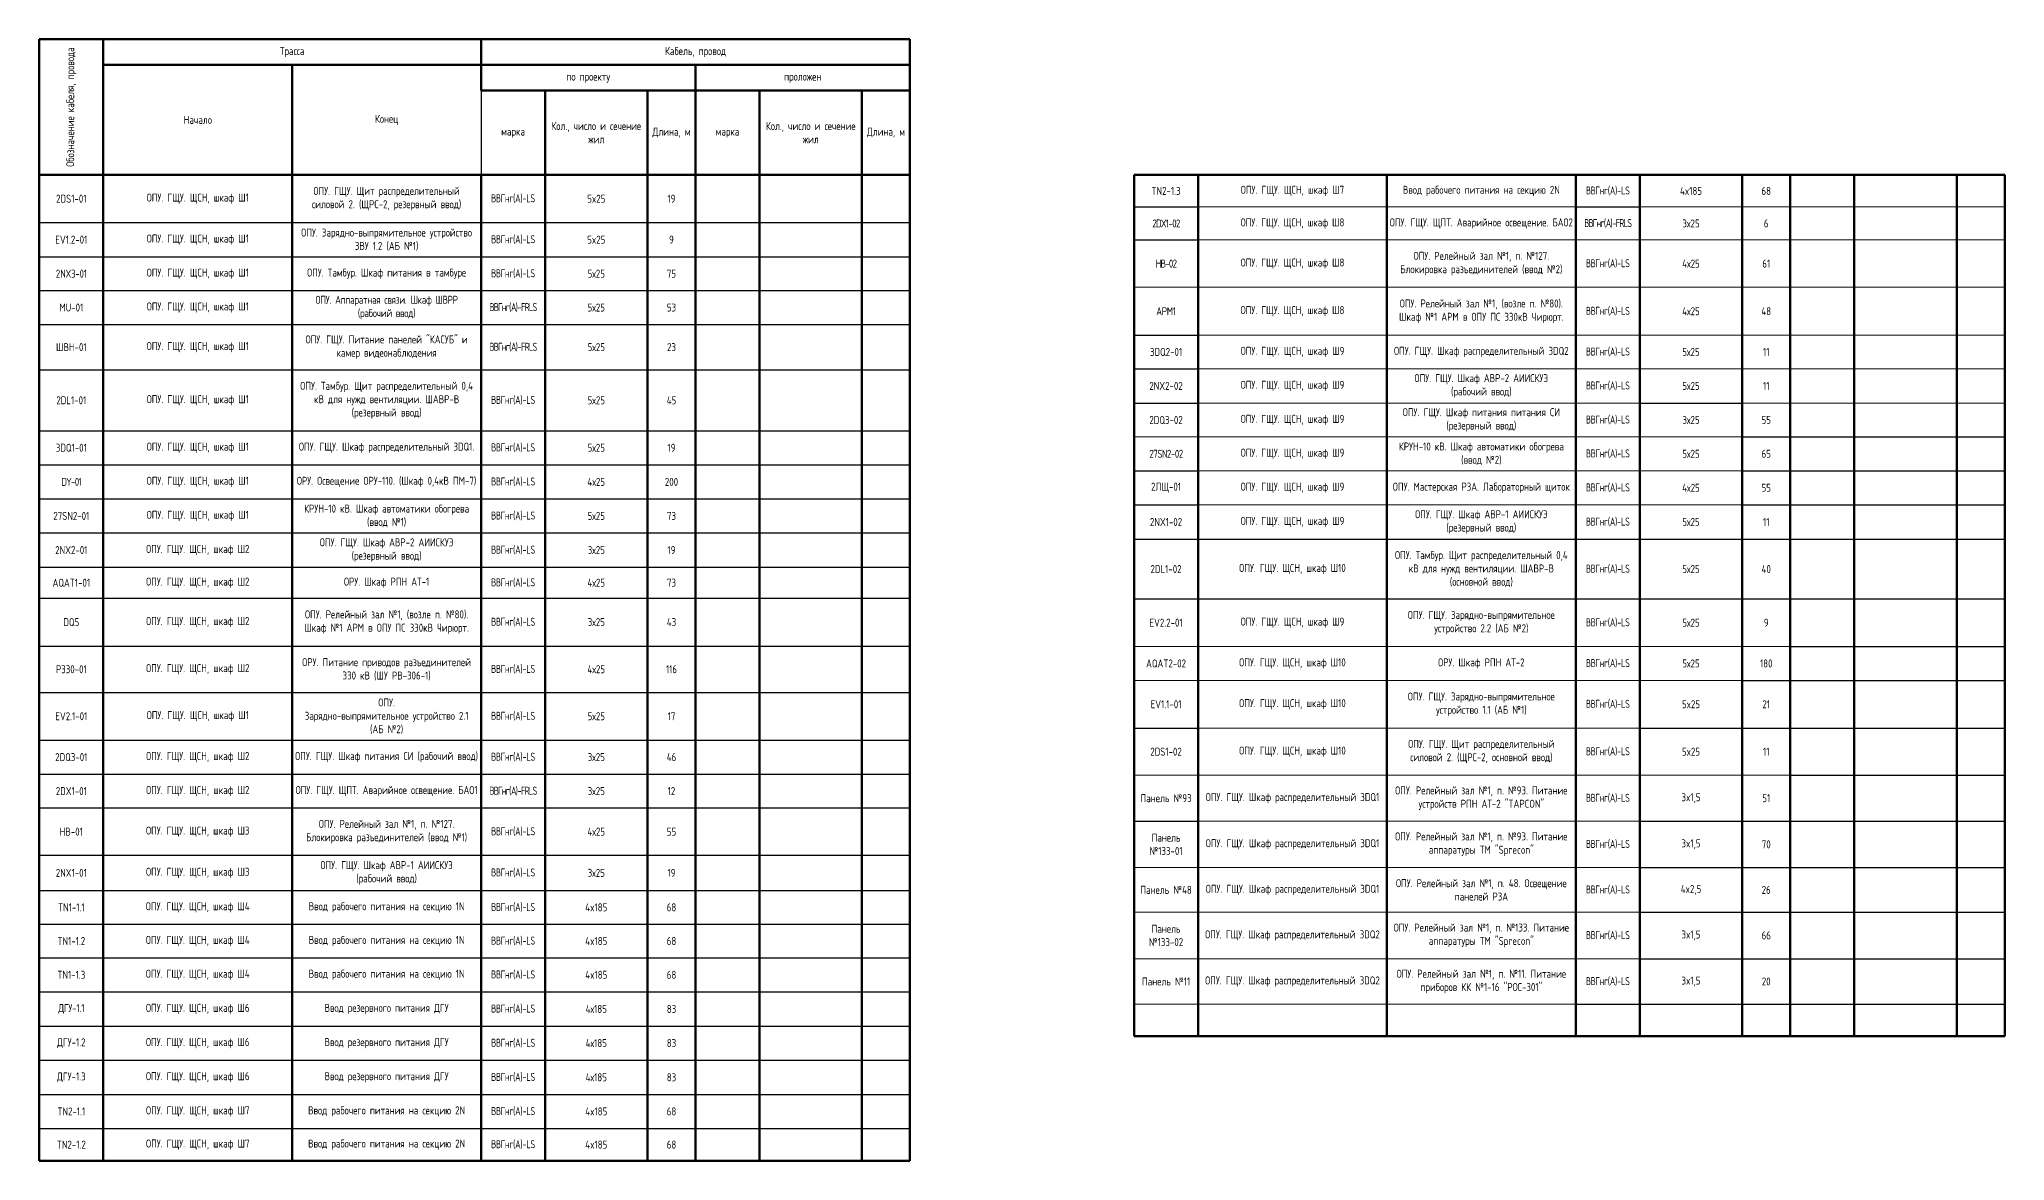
# Model space of a CAD drawing. Header units: millimetres. Extents: x 1681 to 4624, y 1418 to 1792.
# Drawn here: x 4010 to 4624, y 1418 to 1768 of the extents above; entities that cross this region are included whole.
import ezdxf

# ---------------------------------------------------------------- set-up
doc = ezdxf.new("R2010")
doc.units = ezdxf.units.MM
doc.styles.add('ГОСТ 2.304', font='CS_Gost2304.shx')

msp = doc.modelspace()

# ---------------------------------------------------------------- linework, layer by layer
at = {"lineweight": 60, "ltscale": 100}
for p, q in [((4010.23, 1768.06), (4010.23, 1725.72)), ((4030.23, 1768.06), (4030.23, 1725.72)), ((4148.23, 1768.06), (4148.23, 1752.06)), ((4282.23, 1768.06), (4282.23, 1725.72)), ((4030.23, 1760.06), (4282.23, 1760.06)), ((4089.23, 1760.06), (4089.23, 1725.72)), ((4215.23, 1760.06), (4215.23, 1725.72)), ((4148.23, 1752.06), (4282.23, 1752.06)), ((4168.23, 1752.06), (4168.23, 1725.72)), ((4200.23, 1752.06), (4200.23, 1725.72)), ((4235.23, 1752.06), (4235.23, 1725.72)), ((4267.23, 1752.06), (4267.23, 1725.72)), ((4010.23, 1725.72), (4010.23, 1417.72)), ((4010.23, 1725.72), (4282.23, 1725.72)), ((4282.23, 1725.72), (4010.23, 1725.72)), ((4030.23, 1725.72), (4030.23, 1417.72)), ((4089.23, 1725.72), (4089.23, 1417.72)), ((4148.23, 1725.72), (4148.23, 1417.72)), ((4168.23, 1725.72), (4168.23, 1417.72)), ((4200.23, 1725.72), (4200.23, 1417.72)), ((4215.23, 1725.72), (4215.23, 1417.72)), ((4235.23, 1725.72), (4235.23, 1417.72)), ((4267.23, 1725.72), (4267.23, 1417.72)), ((4282.23, 1725.72), (4282.23, 1417.72)), ((4352.23, 1725.72), (4624.23, 1725.72)), ((4352.23, 1725.72), (4352.23, 1456.63)), ((4372.23, 1725.72), (4372.23, 1456.63)), ((4431.23, 1725.72), (4431.23, 1456.63)), ((4490.23, 1725.72), (4490.23, 1456.63)), ((4510.23, 1725.72), (4510.23, 1456.63)), ((4542.23, 1725.72), (4542.23, 1456.63)), ((4557.23, 1725.72), (4557.23, 1456.63)), ((4577.23, 1725.72), (4577.23, 1456.63)), ((4609.23, 1725.72), (4609.23, 1456.63)), ((4624.23, 1725.72), (4624.23, 1456.63)), ((4352.23, 1456.63), (4624.23, 1456.63)), ((4010.23, 1417.72), (4282.23, 1417.72))]:
    msp.add_line(p, q, dxfattribs=at)
at = {"ltscale": 100}
for p, q in [((4148.23, 1752.06), (4148.23, 1725.72)), ((4352.23, 1715.67), (4372.23, 1715.67)), ((4490.23, 1715.67), (4510.23, 1715.67)), ((4010.23, 1710.82), (4282.23, 1710.82)), ((4352.23, 1705.37), (4372.23, 1705.37)), ((4010.23, 1700.12), (4282.23, 1700.12)), ((4010.23, 1689.56), (4282.23, 1689.56)), ((4010.23, 1678.95), (4282.23, 1678.95)), ((4352.23, 1675.63), (4372.23, 1675.63)), ((4010.23, 1664.81), (4282.23, 1664.81)), ((4352.23, 1665.15), (4372.23, 1665.15)), ((4352.23, 1654.41), (4372.23, 1654.41)), ((4510.23, 1654.41), (4542.23, 1654.41)), ((4010.23, 1645.78), (4282.23, 1645.78)), ((4542.23, 1643.87), (4624.23, 1643.87)), ((4010.23, 1635.14), (4282.23, 1635.14)), ((4352.23, 1633.27), (4372.23, 1633.27)), ((4542.23, 1633.27), (4624.23, 1633.27)), ((4010.23, 1624.47), (4282.23, 1624.47)), ((4352.23, 1622.62), (4372.23, 1622.62)), ((4542.23, 1622.62), (4624.23, 1622.62)), ((4010.23, 1613.86), (4282.23, 1613.86)), ((4352.23, 1611.89), (4624.23, 1611.89)), ((4010.23, 1603.13), (4282.23, 1603.13)), ((4010.23, 1593.46), (4282.23, 1593.46)), ((4352.23, 1593.23), (4624.23, 1593.23)), ((4010.23, 1578.5), (4282.23, 1578.5)), ((4557.23, 1578.37), (4624.23, 1578.37)), ((4542.23, 1567.76), (4624.23, 1567.76)), ((4010.23, 1564.01), (4282.23, 1564.01)), ((4010.23, 1549.15), (4282.23, 1549.15)), ((4352.23, 1552.9), (4372.23, 1552.9)), ((4510.23, 1552.9), (4624.23, 1552.9)), ((4010.23, 1538.48), (4282.23, 1538.48)), ((4557.23, 1538.12), (4624.23, 1538.12)), ((4010.23, 1527.91), (4282.23, 1527.91)), ((4352.23, 1523.84), (4372.23, 1523.84)), ((4510.23, 1523.84), (4624.23, 1523.84)), ((4010.23, 1513.13), (4282.23, 1513.13)), ((4510.23, 1509.31), (4624.23, 1509.31)), ((4010.23, 1502.17), (4282.23, 1502.17)), ((4510.23, 1495.36), (4624.23, 1495.36)), ((4010.23, 1491.57), (4282.23, 1491.57)), ((4010.23, 1481.13), (4282.23, 1481.13)), ((4510.23, 1480.83), (4624.23, 1480.83)), ((4010.23, 1470.46), (4282.23, 1470.46)), ((4490.23, 1466.59), (4624.23, 1466.59)), ((4010.23, 1459.79), (4282.23, 1459.79)), ((4010.23, 1449.12), (4282.23, 1449.12)), ((4010.23, 1438.45), (4282.23, 1438.45)), ((4010.23, 1427.78), (4282.23, 1427.78))]:
    msp.add_line(p, q, dxfattribs=at)
at = {"lineweight": 0, "ltscale": 100}
for p, q in [((4372.23, 1715.67), (4490.23, 1715.67)), ((4510.23, 1715.67), (4624.23, 1715.67)), ((4372.23, 1705.37), (4624.23, 1705.37)), ((4352.23, 1690.59), (4624.23, 1690.59)), ((4372.23, 1675.63), (4624.23, 1675.63)), ((4372.23, 1665.15), (4624.23, 1665.15)), ((4372.23, 1654.41), (4510.23, 1654.41)), ((4542.23, 1654.41), (4624.23, 1654.41)), ((4352.23, 1643.87), (4542.23, 1643.87)), ((4372.23, 1633.27), (4542.23, 1633.27)), ((4372.23, 1622.62), (4542.23, 1622.62)), ((4352.23, 1578.37), (4557.23, 1578.37)), ((4352.23, 1567.76), (4542.23, 1567.76)), ((4372.23, 1552.9), (4510.23, 1552.9)), ((4352.23, 1538.12), (4557.23, 1538.12)), ((4372.23, 1523.84), (4510.23, 1523.84)), ((4352.23, 1509.31), (4510.23, 1509.31)), ((4352.23, 1495.36), (4510.23, 1495.36)), ((4352.23, 1480.83), (4510.23, 1480.83)), ((4352.23, 1466.59), (4490.23, 1466.59))]:
    msp.add_line(p, q, dxfattribs=at)
at = {"lineweight": 60, "ltscale": 100}
msp.add_lwpolyline([(4010.23, 1768.06), (4282.23, 1768.06)], dxfattribs=at)

# ---------------------------------------------------------------- texts
at = {"ltscale": 100, "insert": (4020.23, 1746.89), "char_height": 2.5, "width": 42.3033, "attachment_point": 5, "rotation": 90, "style": 'ГОСТ 2.304'}
msp.add_mtext('Обозначение кабеля, провода', dxfattribs=at)
at = {"ltscale": 100, "char_height": 2.5, "attachment_point": 5, "style": 'ГОСТ 2.304'}
for s, insert, width in [('Трасса', (4089.23, 1764.06), 117.97), ('Кабель, провод', (4215.23, 1764.06), 133.97), ('по проекту', (4181.73, 1756.06), 66.97), ('проложен', (4248.73, 1756.06), 66.97), ('Начало', (4059.73, 1742.89), 58.97), ('Конец', (4118.73, 1742.89), 58.97), ('марка', (4158.23, 1738.89), 19.97), ('Кол., число и сечение жил', (4184.23, 1738.89), 31.97), ('Длина, м', (4207.73, 1738.89), 14.97), ('марка', (4225.23, 1738.89), 19.97), ('Кол., число и сечение жил', (4251.23, 1738.89), 31.97), ('Длина, м', (4274.73, 1738.89), 14.97), ('2DS1-01', (4020.23, 1718.27), 17), ('ОПУ. ГЩУ. ЩСН, шкаф Ш1', (4059.73, 1718.27), 56), ('ОПУ. ГЩУ. Щит распределительный силовой 2. (ЩРС-2, резервный ввод)', (4118.73, 1718.27), 56), ('\\W0.9;\\T0.95;ВВГнг(A)-LS', (4158.23, 1718.27), 17), ('5x25', (4184.23, 1718.27), 29), ('19', (4207.73, 1718.27), 12), ('TN2-1.3', (4362.23, 1720.7), 17), ('ОПУ. ГЩУ. ЩСН, шкаф Ш7', (4401.73, 1720.7), 56), ('Ввод рабочего питания на секцию 2N', (4460.73, 1720.7), 56), ('\\W0.9;\\T0.95;ВВГнг(A)-LS', (4500.23, 1720.7), 17), ('4x185', (4526.23, 1720.7), 29), ('68', (4549.73, 1720.7), 12), ('ОПУ. ГЩУ. ЩСН, шкаф Ш1', (4059.73, 1705.47), 56), ('ОПУ. Зарядно-выпрямительное устройство ЗВУ 1.2 (АБ №1)', (4118.73, 1705.47), 56), ('\\W0.9;\\T0.95;ВВГнг(A)-LS', (4158.23, 1705.47), 17), ('\\T0.8;2DX1-02', (4362.23, 1710.52), 17), ('ОПУ. ГЩУ. ЩСН, шкаф Ш8', (4401.73, 1710.52), 56), ('ОПУ. ГЩУ. ЩПТ. Аварийное освещение. БАО2', (4460.73, 1710.52), 56), ('\\W0.9;\\T0.75;ВВГнг(А)-FRLS', (4500.23, 1710.52), 17), ('3х25', (4526.23, 1710.52), 29), ('6', (4549.73, 1710.52), 12), ('EV1.2-01', (4020.23, 1705.47), 17), ('5x25', (4184.23, 1705.47), 29), ('9', (4207.73, 1705.47), 12), ('ОПУ. Релейный зал №1, п. №127. Блокировка разъединителей (ввод №2)', (4460.73, 1697.98), 56), ('2{\\T0.95;NX3-01}', (4020.23, 1694.84), 17), ('ОПУ. ГЩУ. ЩСН, шкаф Ш1', (4059.73, 1694.84), 56), ('ОПУ. Тамбур. Шкаф питания в тамбуре\\P', (4118.73, 1694.84), 56), ('\\W0.9;\\T0.95;ВВГнг(A)-LS', (4158.23, 1694.84), 17), ('5х25', (4184.23, 1694.84), 29), ('75', (4207.73, 1694.84), 12), ('\\T0.8;HB-02', (4362.23, 1697.98), 17), ('ОПУ. ГЩУ. ЩСН, шкаф Ш8', (4401.73, 1697.98), 56), ('\\W0.9;\\T0.95;ВВГнг(A)-LS', (4500.23, 1697.98), 17), ('4х25', (4526.23, 1697.98), 29), ('61', (4549.73, 1697.98), 12), ('MU-01', (4020.23, 1684.26), 17), ('ОПУ. ГЩУ. ЩСН, шкаф Ш1', (4059.73, 1684.26), 56), ('\\T0.95;ОПУ. Аппаратная связи. Шкаф ШВРР (рабочий ввод)', (4118.73, 1684.26), 56), ('\\W0.9;\\T0.75;ВВГнг(А)-FRLS', (4158.23, 1684.26), 17), ('5х25', (4184.23, 1684.26), 29), ('53', (4207.73, 1684.26), 12), ('\\T0.95;АРМ1\\P', (4362.23, 1683.11), 17), ('ОПУ. ГЩУ. ЩСН, шкаф Ш8', (4401.73, 1683.11), 56), ('ОПУ. Релейный зал №1, (возле п. №80). Шкаф №1 АРМ в ОПУ ПС 330кВ Чирюрт.', (4460.73, 1683.11), 56), ('\\W0.9;\\T0.95;ВВГнг(A)-LS', (4500.23, 1683.11), 17), ('4х25', (4526.23, 1683.11), 29), ('48', (4549.73, 1683.11), 12), ('ШВН-01\\P', (4020.23, 1671.88), 17), ('ОПУ. ГЩУ. ЩСН, шкаф Ш1', (4059.73, 1671.88), 56), ('ОПУ. ГЩУ. Питание панелей "КАСУБ" и камер видеонаблюдения ', (4118.73, 1671.88), 56), ('\\W0.9;\\T0.75;ВВГнг(А)-FRLS', (4158.23, 1671.88), 17), ('5х25', (4184.23, 1671.88), 29), ('23', (4207.73, 1671.88), 12), ('3DQ2-01', (4362.23, 1670.39), 17), ('ОПУ. ГЩУ. ЩСН, шкаф Ш9', (4401.73, 1670.39), 56), ('ОПУ. ГЩУ. Шкаф распределительный 3DQ2', (4460.73, 1670.39), 56), ('\\W0.9;\\T0.95;ВВГнг(A)-LS', (4500.23, 1670.39), 17), ('5х25', (4526.23, 1670.39), 29), ('11', (4549.73, 1670.39), 12), ('ОПУ. Тамбур. Щит распределительный 0,4 кВ для нужд вентиляции. ШАВР-В ^J(резервный ввод)', (4118.73, 1655.29), 56), ('2NX2-02', (4362.23, 1659.78), 17), ('ОПУ. ГЩУ. ЩСН, шкаф Ш9', (4401.73, 1659.78), 56), ('ОПУ. ГЩУ. Шкаф АВР-2 АИИСКУЭ \\P(рабочий ввод)', (4460.73, 1659.78), 56), ('\\W0.9;\\T0.95;ВВГнг(A)-LS', (4500.23, 1659.78), 17), ('5х25', (4526.23, 1659.78), 29), ('11', (4549.73, 1659.78), 12), ('2DL1-01', (4020.23, 1655.29), 17), ('ОПУ. ГЩУ. ЩСН, шкаф Ш1', (4059.73, 1655.29), 56), ('\\W0.9;\\T0.95;ВВГнг(A)-LS', (4158.23, 1655.29), 17), ('5х25', (4184.23, 1655.29), 29), ('45', (4207.73, 1655.29), 12), ('ОПУ. ГЩУ. Шкаф питания питания СИ (резервный ввод)', (4460.73, 1649.14), 56), ('2DQ3-02', (4362.23, 1649.14), 17), ('ОПУ. ГЩУ. ЩСН, шкаф Ш9', (4401.73, 1649.14), 56), ('\\W0.9;\\T0.95;ВВГнг(A)-LS', (4500.23, 1649.14), 17), ('3х25', (4526.23, 1649.14), 29), ('55', (4549.73, 1649.14), 12), ('3DQ1-01', (4020.23, 1640.46), 17), ('ОПУ. ГЩУ. ЩСН, шкаф Ш1', (4059.73, 1640.46), 56), ('ОПУ. ГЩУ. Шкаф распределительный 3DQ1.', (4118.73, 1640.46), 56), ('\\W0.9;\\T0.95;ВВГнг(A)-LS', (4158.23, 1640.46), 17), ('5х25', (4184.23, 1640.46), 29), ('19', (4207.73, 1640.46), 12), ('\\T0.9;27SN2-02', (4362.23, 1638.57), 17), ('ОПУ. ГЩУ. ЩСН, шкаф Ш9', (4401.73, 1638.57), 56), ('КРУН-10 кВ. Шкаф автоматики обогрева (ввод №2)', (4460.73, 1638.57), 56), ('\\W0.9;\\T0.95;ВВГнг(A)-LS', (4500.23, 1638.57), 17), ('5х25', (4526.23, 1638.57), 29), ('65', (4549.73, 1638.57), 12), ('\\T0.85;DY-01', (4020.23, 1629.8), 17), ('ОПУ. ГЩУ. ЩСН, шкаф Ш1', (4059.73, 1629.8), 56), ('ОРУ. Освещение ОРУ-110. (Шкаф 0,4кВ ПМ-7)', (4118.73, 1629.8), 56), ('\\W0.9;\\T0.95;ВВГнг(A)-LS', (4158.23, 1629.8), 17), ('4х25', (4184.23, 1629.8), 29), ('200', (4207.73, 1629.8), 12), ('2ЛЩ-01', (4362.23, 1627.95), 17), ('ОПУ. ГЩУ. ЩСН, шкаф Ш9', (4401.73, 1627.95), 56), ('ОПУ. Мастерская РЗА. Лабораторный щиток', (4460.73, 1627.95), 56), ('\\W0.9;\\T0.95;ВВГнг(A)-LS', (4500.23, 1627.95), 17), ('4х25', (4526.23, 1627.95), 29), ('55', (4549.73, 1627.95), 12), ('КРУН-10 кВ. Шкаф автоматики обогрева (ввод №1)', (4118.73, 1619.16), 56), ('27SN2-01', (4020.23, 1619.16), 17), ('ОПУ. ГЩУ. ЩСН, шкаф Ш1', (4059.73, 1619.16), 56), ('\\W0.9;\\T0.95;ВВГнг(A)-LS', (4158.23, 1619.16), 17), ('5х25', (4184.23, 1619.16), 29), ('73', (4207.73, 1619.16), 12), ('2NX1-02', (4362.23, 1617.26), 17), ('ОПУ. ГЩУ. ЩСН, шкаф Ш9', (4401.73, 1617.26), 56), ('ОПУ. ГЩУ. Шкаф АВР-1 АИИСКУЭ \\P(резервный ввод)', (4460.73, 1617.26), 56), ('\\W0.9;\\T0.95;ВВГнг(A)-LS', (4500.23, 1617.26), 17), ('5х25', (4526.23, 1617.26), 29), ('11', (4549.73, 1617.26), 12), ('2NX2-01', (4020.23, 1608.49), 17), ('ОПУ. ГЩУ. ЩСН, шкаф Ш2', (4059.73, 1608.49), 56), ('ОПУ. ГЩУ. Шкаф АВР-2 АИИСКУЭ (резервный ввод)', (4118.73, 1608.49), 56), ('\\W0.9;\\T0.95;ВВГнг(A)-LS', (4158.23, 1608.49), 17), ('3х25', (4184.23, 1608.49), 29), ('19', (4207.73, 1608.49), 12), ('2DL1-02', (4362.23, 1602.56), 17), ('ОПУ. ГЩУ. ЩСН, шкаф Ш10', (4401.73, 1602.56), 56), ('ОПУ. Тамбур. Щит распределительный 0,4 кВ для нужд вентиляции. ШАВР-В ^J(основной ввод)', (4460.73, 1602.56), 56), ('\\W0.9;\\T0.95;ВВГнг(A)-LS', (4500.23, 1602.56), 17), ('5х25', (4526.23, 1602.56), 29), ('40', (4549.73, 1602.56), 12), ('AQAT1-01', (4020.23, 1598.29), 17), ('ОПУ. ГЩУ. ЩСН, шкаф Ш2', (4059.73, 1598.29), 56), ('ОРУ. Шкаф РПН АТ-1', (4118.73, 1598.29), 56), ('\\W0.9;\\T0.95;ВВГнг(A)-LS', (4158.23, 1598.29), 17), ('4х25', (4184.23, 1598.29), 29), ('73', (4207.73, 1598.29), 12), ('DQ5', (4020.23, 1585.98), 17), ('ОПУ. ГЩУ. ЩСН, шкаф Ш2', (4059.73, 1585.98), 56), ('ОПУ. Релейный зал №1, (возле п. №80). Шкаф №1 АРМ в ОПУ ПС 330кВ Чирюрт.', (4118.73, 1585.98), 56), ('\\W0.9;\\T0.95;ВВГнг(A)-LS', (4158.23, 1585.98), 17), ('3х25', (4184.23, 1585.98), 29), ('43', (4207.73, 1585.98), 12), ('EV2.2-01', (4362.23, 1585.8), 17), ('ОПУ. ГЩУ. ЩСН, шкаф Ш9', (4401.73, 1585.8), 56), ('ОПУ. ГЩУ. Зарядно-выпрямительное устройство 2.2 (АБ №2)', (4460.73, 1585.8), 56), ('\\W0.9;\\T0.95;ВВГнг(A)-LS', (4500.23, 1585.8), 17), ('5х25', (4526.23, 1585.8), 29), ('9', (4549.73, 1585.8), 12), ('Р330-01', (4020.23, 1571.26), 17), ('ОПУ. ГЩУ. ЩСН, шкаф Ш2', (4059.73, 1571.26), 56), ('ОРУ. Питание приводов разъединителей\\P330 кВ (ШУ РВ-306-1)', (4118.73, 1571.26), 56), ('\\W0.9;\\T0.95;ВВГнг(A)-LS', (4158.23, 1571.26), 17), ('4х25', (4184.23, 1571.26), 29), ('116', (4207.73, 1571.26), 12), ('AQAT2-02', (4362.23, 1573.07), 17), ('ОПУ. ГЩУ. ЩСН, шкаф Ш10', (4401.73, 1573.07), 56), ('ОРУ. Шкаф РПН АТ-2 ', (4460.73, 1573.07), 56), ('\\W0.9;\\T0.95;ВВГнг(A)-LS', (4500.23, 1573.07), 17), ('5х25', (4526.23, 1573.07), 29), ('180', (4549.73, 1573.07), 12), ('ОПУ.\\PЗарядно-выпрямительное устройство 2.1 (АБ №2)', (4118.73, 1556.58), 56), ('EV1.1-01', (4362.23, 1560.33), 17), ('ОПУ. ГЩУ. ЩСН, шкаф Ш10', (4401.73, 1560.33), 56), ('ОПУ. ГЩУ. Зарядно-выпрямительное устройство 1.1 (АБ №1)', (4460.73, 1560.33), 56), ('\\W0.9;\\T0.95;ВВГнг(A)-LS', (4500.23, 1560.33), 17), ('5x25', (4526.23, 1560.33), 29), ('21', (4549.73, 1560.33), 12), ('EV2.1-01', (4020.23, 1556.58), 17), ('ОПУ. ГЩУ. ЩСН, шкаф Ш1', (4059.73, 1556.58), 56), ('\\W0.9;\\T0.95;ВВГнг(A)-LS', (4158.23, 1556.58), 17), ('5х25', (4184.23, 1556.58), 29), ('17', (4207.73, 1556.58), 12), ('ОПУ. ГЩУ. Щит распределительный силовой 2. (ЩРС-2, основной ввод)', (4460.73, 1545.51), 56), ('2DQ3-01', (4020.23, 1543.81), 17), ('ОПУ. ГЩУ. ЩСН, шкаф Ш2', (4059.73, 1543.81), 56), ('ОПУ. ГЩУ. Шкаф питания СИ (рабочий ввод)', (4118.73, 1543.81), 56), ('\\W0.9;\\T0.95;ВВГнг(A)-LS', (4158.23, 1543.81), 17), ('3х25', (4184.23, 1543.81), 29), ('46', (4207.73, 1543.81), 12), ('2DS1-02', (4362.23, 1545.51), 17), ('ОПУ. ГЩУ. ЩСН, шкаф Ш10', (4401.73, 1545.51), 56), ('\\W0.9;\\T0.95;ВВГнг(A)-LS', (4500.23, 1545.51), 17), ('5x25', (4526.23, 1545.51), 29), ('11', (4549.73, 1545.51), 12), ('2DX1-01', (4020.23, 1533.19), 17), ('ОПУ. ГЩУ. ЩСН, шкаф Ш2', (4059.73, 1533.19), 56), ('ОПУ. ГЩУ. ЩПТ. Аварийное освещение. БАО1', (4118.73, 1533.19), 56), ('\\W0.9;\\T0.75;ВВГнг(А)-FRLS', (4158.23, 1533.19), 17), ('3х25', (4184.23, 1533.19), 29), ('12', (4207.73, 1533.19), 12), ('Панель №93', (4362.23, 1530.98), 17), ('ОПУ. ГЩУ. Шкаф распределительный 3DQ1', (4401.73, 1530.98), 56), ('ОПУ. Релейный зал №1, п. №93{\\C256;. Питание устройств РПН АТ-2 "TAPCON" }', (4460.73, 1530.98), 56), ('\\W0.9;\\T0.95;ВВГнг(A)-LS', (4500.23, 1530.98), 17), ('3x1,5', (4526.23, 1530.98), 29), ('51', (4549.73, 1530.98), 12), ('ОПУ. Релейный зал №1, п. №127. Блокировка разъединителей (ввод №1)', (4118.73, 1520.52), 56), ('HB-01', (4020.23, 1520.52), 17), ('ОПУ. ГЩУ. ЩСН, шкаф Ш3', (4059.73, 1520.52), 56), ('\\W0.9;\\T0.95;ВВГнг(A)-LS', (4158.23, 1520.52), 17), ('4х25', (4184.23, 1520.52), 29), ('55', (4207.73, 1520.52), 12), ('Панель №133-01', (4362.23, 1516.57), 17), ('ОПУ. ГЩУ. Шкаф распределительный 3DQ1', (4401.73, 1516.57), 56), ('ОПУ. Релейный зал №1, п. №93{\\C256;. Питание аппаратуры ТМ "Sprecon" }', (4460.73, 1516.57), 56), ('\\W0.9;\\T0.95;ВВГнг(A)-LS', (4500.23, 1516.57), 17), ('3x1,5', (4526.23, 1516.57), 29), ('70', (4549.73, 1516.57), 12), ('ОПУ. ГЩУ. Шкаф АВР-1 АИИСКУЭ \\P(рабочий ввод)', (4118.73, 1507.65), 56), ('2NX1-01', (4020.23, 1507.65), 17), ('ОПУ. ГЩУ. ЩСН, шкаф Ш3', (4059.73, 1507.65), 56), ('\\W0.9;\\T0.95;ВВГнг(A)-LS', (4158.23, 1507.65), 17), ('3х25', (4184.23, 1507.65), 29), ('19', (4207.73, 1507.65), 12), ('ОПУ. Релейный зал №1, п. 48. Освещение панелей РЗА', (4460.73, 1502.33), 56), ('ОПУ. ГЩУ. ЩСН, шкаф Ш4', (4059.73, 1496.87), 56), ('Ввод рабочего питания на секцию 1N', (4118.73, 1496.87), 56), ('\\W0.9;\\T0.95;ВВГнг(A)-LS', (4158.23, 1496.87), 17), ('Панель №48', (4362.23, 1502.33), 17), ('ОПУ. ГЩУ. Шкаф распределительный 3DQ1', (4401.73, 1502.33), 56), ('\\W0.9;\\T0.95;ВВГнг(A)-LS', (4500.23, 1502.33), 17), ('4x2,5', (4526.23, 1502.33), 29), ('26', (4549.73, 1502.33), 12), ('TN1-1.1', (4020.23, 1496.87), 17), ('4x185', (4184.23, 1496.87), 29), ('68', (4207.73, 1496.87), 12), ('TN1-1.2', (4020.23, 1486.35), 17), ('ОПУ. ГЩУ. ЩСН, шкаф Ш4', (4059.73, 1486.35), 56), ('Ввод рабочего питания на секцию 1N', (4118.73, 1486.35), 56), ('\\W0.9;\\T0.95;ВВГнг(A)-LS', (4158.23, 1486.35), 17), ('4x185', (4184.23, 1486.35), 29), ('68', (4207.73, 1486.35), 12), ('Панель №133-02', (4362.23, 1488.09), 17), ('ОПУ. ГЩУ. Шкаф распределительный 3DQ2', (4401.73, 1488.09), 56), ('ОПУ. Релейный зал №1, п. №133{\\C256;. Питание аппаратуры ТМ "Sprecon" }', (4460.73, 1488.09), 56), ('\\W0.9;\\T0.95;ВВГнг(A)-LS', (4500.23, 1488.09), 17), ('3x1,5', (4526.23, 1488.09), 29), ('66', (4549.73, 1488.09), 12), ('TN1-1.3', (4020.23, 1475.8), 17), ('ОПУ. ГЩУ. ЩСН, шкаф Ш4', (4059.73, 1475.8), 56), ('Ввод рабочего питания на секцию 1N', (4118.73, 1475.8), 56), ('\\W0.9;\\T0.95;ВВГнг(A)-LS', (4158.23, 1475.8), 17), ('4x185', (4184.23, 1475.8), 29), ('68', (4207.73, 1475.8), 12), ('Панель №11', (4362.23, 1473.71), 17), ('ОПУ. ГЩУ. Шкаф распределительный 3DQ2', (4401.73, 1473.71), 56), ('ОПУ. Релейный зал №1, п. №11{\\C256;. Питание приборов КК №1-16 "РОС-301"\\P}', (4460.73, 1473.71), 56), ('\\W0.9;\\T0.95;ВВГнг(A)-LS', (4500.23, 1473.71), 17), ('3x1,5', (4526.23, 1473.71), 29), ('20', (4549.73, 1473.71), 12), ('\\T0.95;ДГУ-1.1', (4020.23, 1465.13), 17), ('ОПУ. ГЩУ. ЩСН, шкаф Ш6', (4059.73, 1465.13), 56), ('Ввод резервного питания ДГУ', (4118.73, 1465.13), 56), ('\\W0.9;\\T0.95;ВВГнг(A)-LS', (4158.23, 1465.13), 17), ('4х185', (4184.23, 1465.13), 29), ('83', (4207.73, 1465.13), 12), ('ДГУ-1.2', (4020.23, 1454.45), 17), ('ОПУ. ГЩУ. ЩСН, шкаф Ш6', (4059.73, 1454.45), 56), ('Ввод резервного питания ДГУ', (4118.73, 1454.45), 56), ('\\W0.9;\\T0.95;ВВГнг(A)-LS', (4158.23, 1454.45), 17), ('4х185', (4184.23, 1454.45), 29), ('83', (4207.73, 1454.45), 12), ('ДГУ-1.3', (4020.23, 1443.78), 17), ('ОПУ. ГЩУ. ЩСН, шкаф Ш6', (4059.73, 1443.78), 56), ('Ввод резервного питания ДГУ', (4118.73, 1443.78), 56), ('\\W0.9;\\T0.95;ВВГнг(A)-LS', (4158.23, 1443.78), 17), ('4х185', (4184.23, 1443.78), 29), ('83', (4207.73, 1443.78), 12), ('TN2-1.1', (4020.23, 1433.11), 17), ('ОПУ. ГЩУ. ЩСН, шкаф Ш7', (4059.73, 1433.11), 56), ('Ввод рабочего питания на секцию 2N', (4118.73, 1433.11), 56), ('\\W0.9;\\T0.95;ВВГнг(A)-LS', (4158.23, 1433.11), 17), ('4x185', (4184.23, 1433.11), 29), ('68', (4207.73, 1433.11), 12), ('TN2-1.2', (4020.23, 1422.75), 17), ('ОПУ. ГЩУ. ЩСН, шкаф Ш7', (4059.73, 1422.75), 56), ('Ввод рабочего питания на секцию 2N', (4118.73, 1422.75), 56), ('\\W0.9;\\T0.95;ВВГнг(A)-LS', (4158.23, 1422.75), 17), ('4x185', (4184.23, 1422.75), 29), ('68', (4207.73, 1422.75), 12)]:
    msp.add_mtext(s, dxfattribs=dict(at, insert=insert, width=width))

doc.saveas('drawing.dxf')
